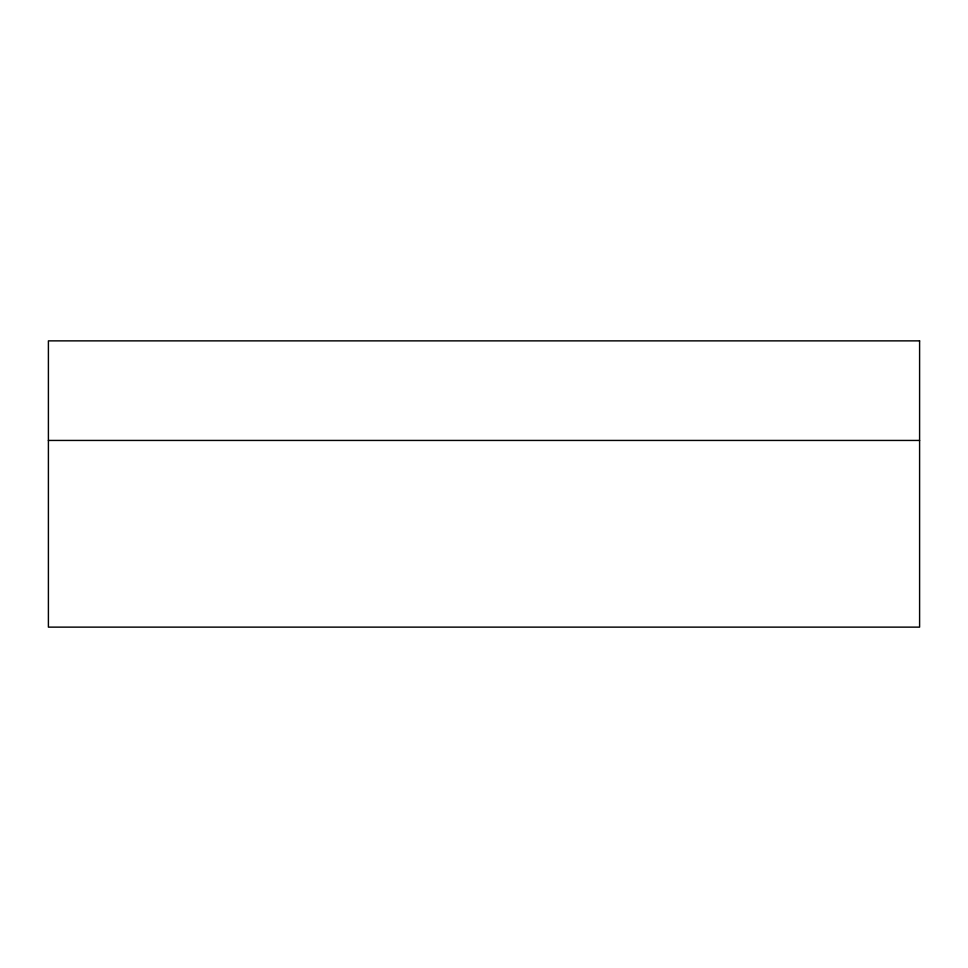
<?xml version="1.0" encoding="UTF-8"?>
<svg xmlns="http://www.w3.org/2000/svg" width="968" height="968" viewBox="0 0 968 968"><rect width="100%" height="100%" fill="white"/><g stroke="black" fill="none" stroke-linecap="round" stroke-linejoin="round"><path stroke-width="1.45" d="M48.4 440.44L919.6 440.44M919.6 340.869L48.4 340.869L48.4 627.131L919.6 627.131L919.6 340.869"/></g></svg>
